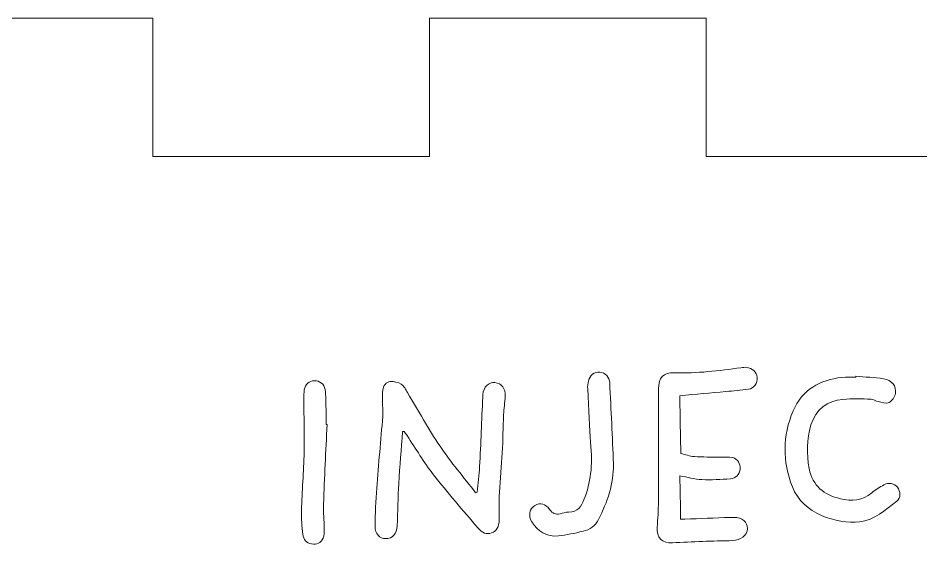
# Model space of a CAD drawing. Header units: inches. Extents: x 30 to 180, y 56 to 256.
# Drawn here: x 69.46 to 108.62, y 233.17 to 255.99 of the extents above; entities that cross this region are included whole.
import ezdxf

# ---------------------------------------------------------------- set-up
doc = ezdxf.new("R2010")
doc.units = ezdxf.units.IN
doc.header["$MEASUREMENT"] = 0

# ---------------------------------------------------------------- blocks, each defined once
blk = doc.blocks.new('block 10')
at = {"color": 7, "lineweight": 15, "true_color": 0xffffff}
blk.add_open_spline([(93.336, 234.591), (93.213, 234.592), (93.09, 234.542), (92.966, 234.518)], degree=3, dxfattribs=at)
blk = doc.blocks.new('block 11')
at = {"color": 7, "lineweight": 15, "true_color": 0xffffff}
blk.add_open_spline([(92.966, 234.518), (92.781, 234.481), (92.639, 234.534), (92.525, 234.697)], degree=3, dxfattribs=at)
blk = doc.blocks.new('block 12')
at = {"color": 7, "lineweight": 15, "true_color": 0xffffff}
blk.add_open_spline([(92.525, 234.697), (92.343, 234.958), (92.097, 235.021), (91.875, 234.886)], degree=3, dxfattribs=at)
blk = doc.blocks.new('block 13')
at = {"color": 7, "lineweight": 15, "true_color": 0xffffff}
blk.add_open_spline([(91.875, 234.886), (91.647, 234.746), (91.575, 234.441), (91.741, 234.177)], degree=3, dxfattribs=at)
blk = doc.blocks.new('block 14')
at = {"color": 7, "lineweight": 15, "true_color": 0xffffff}
blk.add_open_spline([(91.741, 234.177), (92.004, 233.758), (92.391, 233.515), (92.895, 233.561)], degree=3, dxfattribs=at)
blk = doc.blocks.new('block 15')
at = {"color": 7, "lineweight": 15, "true_color": 0xffffff}
blk.add_open_spline([(92.895, 233.561), (93.255, 233.593), (93.61, 233.685), (93.966, 233.76)], degree=3, dxfattribs=at)
blk = doc.blocks.new('block 16')
at = {"color": 7, "lineweight": 15, "true_color": 0xffffff}
blk.add_open_spline([(93.966, 233.76), (94.267, 233.825), (94.496, 234.006), (94.634, 234.274)], degree=3, dxfattribs=at)
blk = doc.blocks.new('block 17')
at = {"color": 7, "lineweight": 15, "true_color": 0xffffff}
blk.add_open_spline([(94.634, 234.274), (95.022, 235.028), (95.307, 235.818), (95.281, 236.678)], degree=3, dxfattribs=at)
blk = doc.blocks.new('block 18')
at = {"color": 7, "lineweight": 15, "true_color": 0xffffff}
blk.add_open_spline([(95.281, 236.678), (95.245, 237.85), (95.178, 239.02), (95.122, 240.192)], degree=3, dxfattribs=at)
blk = doc.blocks.new('block 19')
at = {"color": 7, "lineweight": 15, "true_color": 0xffffff}
blk.add_open_spline([(95.122, 240.192), (95.11, 240.445), (94.927, 240.633), (94.689, 240.652)], degree=3, dxfattribs=at)
blk = doc.blocks.new('block 20')
at = {"color": 7, "lineweight": 15, "true_color": 0xffffff}
blk.add_open_spline([(94.689, 240.652), (94.466, 240.672), (94.254, 240.521), (94.198, 240.284)], degree=3, dxfattribs=at)
blk = doc.blocks.new('block 21')
at = {"color": 7, "lineweight": 15, "true_color": 0xffffff}
blk.add_open_spline([(94.198, 240.284), (94.171, 240.17), (94.16, 240.049), (94.166, 239.932)], degree=3, dxfattribs=at)
blk = doc.blocks.new('block 22')
at = {"color": 7, "lineweight": 15, "true_color": 0xffffff}
blk.add_open_spline([(94.166, 239.932), (94.209, 239.056), (94.259, 238.182), (94.289, 237.623)], degree=3, dxfattribs=at)
blk = doc.blocks.new('block 23')
at = {"color": 7, "lineweight": 15, "true_color": 0xffffff}
blk.add_open_spline([(94.289, 237.623), (94.398, 236.57), (94.288, 235.862), (94.016, 235.169)], degree=3, dxfattribs=at)
blk = doc.blocks.new('block 24')
at = {"color": 7, "lineweight": 15, "true_color": 0xffffff}
blk.add_open_spline([(94.016, 235.169), (93.886, 234.839), (93.738, 234.587), (93.336, 234.591)], degree=3, dxfattribs=at)
blk = doc.blocks.new('block 25')
at = {"color": 7, "lineweight": 15, "true_color": 0xffffff}
blk.add_open_spline([(82.819, 239.062), (82.81, 239.344), (82.815, 239.628), (82.777, 239.906)], degree=3, dxfattribs=at)
blk = doc.blocks.new('block 26')
at = {"color": 7, "lineweight": 15, "true_color": 0xffffff}
blk.add_open_spline([(82.777, 239.906), (82.746, 240.144), (82.543, 240.285), (82.319, 240.281)], degree=3, dxfattribs=at)
blk = doc.blocks.new('block 27')
at = {"color": 7, "lineweight": 15, "true_color": 0xffffff}
blk.add_open_spline([(82.319, 240.281), (82.091, 240.275), (81.919, 240.13), (81.877, 239.886)], degree=3, dxfattribs=at)
blk = doc.blocks.new('block 28')
at = {"color": 7, "lineweight": 15, "true_color": 0xffffff}
blk.add_open_spline([(81.877, 239.886), (81.855, 239.764), (81.855, 239.635), (81.856, 239.509)], degree=3, dxfattribs=at)
blk = doc.blocks.new('block 29')
at = {"color": 7, "lineweight": 15, "true_color": 0xffffff}
blk.add_open_spline([(81.856, 239.509), (81.86, 238.735), (81.888, 237.961), (81.87, 237.189)], degree=3, dxfattribs=at)
blk = doc.blocks.new('block 30')
at = {"color": 7, "lineweight": 15, "true_color": 0xffffff}
blk.add_open_spline([(81.87, 237.189), (81.85, 236.341), (81.78, 235.496), (81.753, 234.65)], degree=3, dxfattribs=at)
blk = doc.blocks.new('block 31')
at = {"color": 7, "lineweight": 15, "true_color": 0xffffff}
blk.add_open_spline([(81.753, 234.65), (81.742, 234.31), (81.778, 233.966), (81.814, 233.625)], degree=3, dxfattribs=at)
blk = doc.blocks.new('block 32')
at = {"color": 7, "lineweight": 15, "true_color": 0xffffff}
blk.add_open_spline([(81.814, 233.625), (81.838, 233.41), (81.964, 233.255), (82.191, 233.212)], degree=3, dxfattribs=at)
blk = doc.blocks.new('block 33')
at = {"color": 7, "lineweight": 15, "true_color": 0xffffff}
blk.add_open_spline([(82.191, 233.212), (82.402, 233.171), (82.614, 233.262), (82.69, 233.458)], degree=3, dxfattribs=at)
blk = doc.blocks.new('block 34')
at = {"color": 7, "lineweight": 15, "true_color": 0xffffff}
blk.add_open_spline([(82.69, 233.458), (82.739, 233.584), (82.742, 233.733), (82.741, 233.87)], degree=3, dxfattribs=at)
blk = doc.blocks.new('block 35')
at = {"color": 7, "lineweight": 15, "true_color": 0xffffff}
blk.add_open_spline([(82.741, 233.87), (82.737, 234.226), (82.697, 234.583), (82.71, 234.938)], degree=3, dxfattribs=at)
blk = doc.blocks.new('block 36')
at = {"color": 7, "lineweight": 15, "true_color": 0xffffff}
blk.add_open_spline([(82.71, 234.938), (82.752, 236.089), (82.81, 237.241), (82.862, 238.391)], degree=3, dxfattribs=at)
blk = doc.blocks.new('block 37')
at = {"color": 7, "lineweight": 15, "true_color": 0xffffff}
blk.add_open_spline([(82.862, 238.391), (82.851, 238.391), (82.841, 238.393), (82.831, 238.393)], degree=3, dxfattribs=at)
blk = doc.blocks.new('block 38')
at = {"color": 7, "lineweight": 15, "true_color": 0xffffff}
blk.add_open_spline([(82.831, 238.393), (82.827, 238.616), (82.826, 238.839), (82.819, 239.062)], degree=3, dxfattribs=at)
blk = doc.blocks.new('block 84')
at = {"color": 7, "lineweight": 15, "true_color": 0xffffff}
blk.add_open_spline([(86.333, 237.905), (86.714, 237.338), (87.064, 236.747), (87.483, 236.208)], degree=3, dxfattribs=at)
blk = doc.blocks.new('block 85')
at = {"color": 7, "lineweight": 15, "true_color": 0xffffff}
blk.add_open_spline([(87.483, 236.208), (88.095, 235.422), (88.755, 234.675), (89.397, 233.913)], degree=3, dxfattribs=at)
blk = doc.blocks.new('block 86')
at = {"color": 7, "lineweight": 15, "true_color": 0xffffff}
blk.add_open_spline([(89.397, 233.913), (89.591, 233.682), (89.789, 233.614), (90.001, 233.693)], degree=3, dxfattribs=at)
blk = doc.blocks.new('block 87')
at = {"color": 7, "lineweight": 15, "true_color": 0xffffff}
blk.add_open_spline([(90.001, 233.693), (90.221, 233.774), (90.324, 233.96), (90.326, 234.271)], degree=3, dxfattribs=at)
blk = doc.blocks.new('block 88')
at = {"color": 7, "lineweight": 15, "true_color": 0xffffff}
blk.add_open_spline([(90.326, 234.271), (90.328, 234.664), (90.318, 235.059), (90.339, 235.452)], degree=3, dxfattribs=at)
blk = doc.blocks.new('block 89')
at = {"color": 7, "lineweight": 15, "true_color": 0xffffff}
blk.add_open_spline([(90.339, 235.452), (90.369, 236.023), (90.431, 236.593), (90.462, 237.164)], degree=3, dxfattribs=at)
blk = doc.blocks.new('block 90')
at = {"color": 7, "lineweight": 15, "true_color": 0xffffff}
blk.add_open_spline([(90.462, 237.164), (90.492, 237.713), (90.494, 238.264), (90.519, 238.814)], degree=3, dxfattribs=at)
blk = doc.blocks.new('block 91')
at = {"color": 7, "lineweight": 15, "true_color": 0xffffff}
blk.add_open_spline([(90.519, 238.814), (90.531, 239.08), (90.572, 239.345), (90.59, 239.613)], degree=3, dxfattribs=at)
blk = doc.blocks.new('block 92')
at = {"color": 7, "lineweight": 15, "true_color": 0xffffff}
blk.add_open_spline([(90.59, 239.613), (90.612, 239.938), (90.424, 240.18), (90.144, 240.202)], degree=3, dxfattribs=at)
blk = doc.blocks.new('block 93')
at = {"color": 7, "lineweight": 15, "true_color": 0xffffff}
blk.add_open_spline([(90.144, 240.202), (89.861, 240.224), (89.647, 240.016), (89.616, 239.687)], degree=3, dxfattribs=at)
blk = doc.blocks.new('block 94')
at = {"color": 7, "lineweight": 15, "true_color": 0xffffff}
blk.add_open_spline([(89.616, 239.687), (89.613, 239.651), (89.615, 239.614), (89.614, 239.576)], degree=3, dxfattribs=at)
blk = doc.blocks.new('block 95')
at = {"color": 7, "lineweight": 15, "true_color": 0xffffff}
blk.add_open_spline([(89.614, 239.576), (89.571, 238.574), (89.533, 237.571), (89.481, 236.569)], degree=3, dxfattribs=at)
blk = doc.blocks.new('block 96')
at = {"color": 7, "lineweight": 15, "true_color": 0xffffff}
blk.add_open_spline([(89.481, 236.569), (89.462, 236.197), (89.411, 235.827), (89.374, 235.456)], degree=3, dxfattribs=at)
blk = doc.blocks.new('block 97')
at = {"color": 7, "lineweight": 15, "true_color": 0xffffff}
blk.add_open_spline([(89.374, 235.456), (89.351, 235.447), (89.329, 235.44), (89.307, 235.431)], degree=3, dxfattribs=at)
blk = doc.blocks.new('block 98')
at = {"color": 7, "lineweight": 15, "true_color": 0xffffff}
blk.add_open_spline([(89.307, 235.431), (88.79, 236.1), (88.239, 236.745), (87.765, 237.443)], degree=3, dxfattribs=at)
blk = doc.blocks.new('block 99')
at = {"color": 7, "lineweight": 15, "true_color": 0xffffff}
blk.add_open_spline([(87.765, 237.443), (87.257, 238.193), (86.824, 238.991), (86.354, 239.767)], degree=3, dxfattribs=at)
blk = doc.blocks.new('block 100')
at = {"color": 7, "lineweight": 15, "true_color": 0xffffff}
blk.add_open_spline([(86.354, 239.767), (86.273, 239.899), (86.198, 240.058), (86.077, 240.136)], degree=3, dxfattribs=at)
blk = doc.blocks.new('block 101')
at = {"color": 7, "lineweight": 15, "true_color": 0xffffff}
blk.add_open_spline([(86.077, 240.136), (85.948, 240.219), (85.762, 240.261), (85.608, 240.247)], degree=3, dxfattribs=at)
blk = doc.blocks.new('block 102')
at = {"color": 7, "lineweight": 15, "true_color": 0xffffff}
blk.add_open_spline([(85.608, 240.247), (85.418, 240.229), (85.304, 240.067), (85.276, 239.874)], degree=3, dxfattribs=at)
blk = doc.blocks.new('block 103')
at = {"color": 7, "lineweight": 15, "true_color": 0xffffff}
blk.add_open_spline([(85.276, 239.874), (85.257, 239.743), (85.261, 239.607), (85.263, 239.474)], degree=3, dxfattribs=at)
blk = doc.blocks.new('block 104')
at = {"color": 7, "lineweight": 15, "true_color": 0xffffff}
blk.add_open_spline([(85.263, 239.474), (85.266, 239.229), (85.297, 238.982), (85.278, 238.739)], degree=3, dxfattribs=at)
blk = doc.blocks.new('block 105')
at = {"color": 7, "lineweight": 15, "true_color": 0xffffff}
blk.add_open_spline([(85.278, 238.739), (85.197, 237.703), (85.094, 236.667), (85.015, 235.63)], degree=3, dxfattribs=at)
blk = doc.blocks.new('block 106')
at = {"color": 7, "lineweight": 15, "true_color": 0xffffff}
blk.add_open_spline([(85.015, 235.63), (84.973, 235.083), (84.954, 234.532), (84.946, 233.982)], degree=3, dxfattribs=at)
blk = doc.blocks.new('block 107')
at = {"color": 7, "lineweight": 15, "true_color": 0xffffff}
blk.add_open_spline([(84.946, 233.982), (84.941, 233.647), (85.136, 233.445), (85.414, 233.443)], degree=3, dxfattribs=at)
blk = doc.blocks.new('block 108')
at = {"color": 7, "lineweight": 15, "true_color": 0xffffff}
blk.add_open_spline([(85.414, 233.443), (85.702, 233.44), (85.89, 233.65), (85.903, 233.992)], degree=3, dxfattribs=at)
blk = doc.blocks.new('block 109')
at = {"color": 7, "lineweight": 15, "true_color": 0xffffff}
blk.add_open_spline([(85.903, 233.992), (85.927, 234.608), (85.939, 235.224), (85.975, 235.839)], degree=3, dxfattribs=at)
blk = doc.blocks.new('block 110')
at = {"color": 7, "lineweight": 15, "true_color": 0xffffff}
blk.add_open_spline([(85.975, 235.839), (86.02, 236.586), (86.084, 237.332), (86.139, 238.079)], degree=3, dxfattribs=at)
blk = doc.blocks.new('block 111')
at = {"color": 7, "lineweight": 15, "true_color": 0xffffff}
blk.add_open_spline([(86.139, 238.079), (86.163, 238.08), (86.186, 238.084), (86.21, 238.086)], degree=3, dxfattribs=at)
blk = doc.blocks.new('block 112')
at = {"color": 7, "lineweight": 15, "true_color": 0xffffff}
blk.add_open_spline([(86.21, 238.086), (86.251, 238.026), (86.292, 237.966), (86.333, 237.905)], degree=3, dxfattribs=at)
blk = doc.blocks.new('block 135')
at = {"color": 7, "lineweight": 15, "true_color": 0xffffff}
blk.add_open_spline([(101.134, 239.915), (101.382, 239.955), (101.537, 240.183), (101.514, 240.417)], degree=3, dxfattribs=at)
blk = doc.blocks.new('block 136')
at = {"color": 7, "lineweight": 15, "true_color": 0xffffff}
blk.add_open_spline([(101.514, 240.417), (101.491, 240.653), (101.3, 240.844), (101.059, 240.862)], degree=3, dxfattribs=at)
blk = doc.blocks.new('block 137')
at = {"color": 7, "lineweight": 15, "true_color": 0xffffff}
blk.add_open_spline([(101.059, 240.862), (100.978, 240.868), (100.895, 240.86), (100.815, 240.849)], degree=3, dxfattribs=at)
blk = doc.blocks.new('block 138')
at = {"color": 7, "lineweight": 15, "true_color": 0xffffff}
blk.add_open_spline([(100.815, 240.849), (99.857, 240.718), (98.901, 240.594), (97.929, 240.627)], degree=3, dxfattribs=at)
blk = doc.blocks.new('block 139')
at = {"color": 7, "lineweight": 15, "true_color": 0xffffff}
blk.add_open_spline([(97.929, 240.627), (97.449, 240.644), (97.237, 240.409), (97.236, 239.929), (97.234, 238.3), (97.239, 236.672), (97.233, 235.044)], degree=3, knots=[0, 0, 0, 0, 1, 1, 1, 2, 2, 2, 2], dxfattribs=at)
blk = doc.blocks.new('block 140')
at = {"color": 7, "lineweight": 15, "true_color": 0xffffff}
blk.add_open_spline([(97.233, 235.044), (97.231, 234.673), (97.211, 234.301), (97.176, 233.932)], degree=3, dxfattribs=at)
blk = doc.blocks.new('block 141')
at = {"color": 7, "lineweight": 15, "true_color": 0xffffff}
blk.add_open_spline([(97.176, 233.932), (97.136, 233.491), (97.404, 233.237), (97.845, 233.262)], degree=3, dxfattribs=at)
blk = doc.blocks.new('block 142')
at = {"color": 7, "lineweight": 15, "true_color": 0xffffff}
blk.add_open_spline([(97.845, 233.262), (98.711, 233.311), (99.578, 233.339), (100.446, 233.358)], degree=3, dxfattribs=at)
blk = doc.blocks.new('block 143')
at = {"color": 7, "lineweight": 15, "true_color": 0xffffff}
blk.add_open_spline([(100.446, 233.358), (100.787, 233.366), (101.085, 233.579), (101.092, 233.872)], degree=3, dxfattribs=at)
blk = doc.blocks.new('block 144')
at = {"color": 7, "lineweight": 15, "true_color": 0xffffff}
blk.add_open_spline([(101.092, 233.872), (101.099, 234.164), (100.865, 234.36), (100.498, 234.366)], degree=3, dxfattribs=at)
blk = doc.blocks.new('block 145')
at = {"color": 7, "lineweight": 15, "true_color": 0xffffff}
blk.add_open_spline([(100.498, 234.366), (100.446, 234.367), (100.394, 234.365), (100.342, 234.363)], degree=3, dxfattribs=at)
blk = doc.blocks.new('block 146')
at = {"color": 7, "lineweight": 15, "true_color": 0xffffff}
blk.add_open_spline([(100.342, 234.363), (99.688, 234.338), (99.034, 234.312), (98.38, 234.288)], degree=3, dxfattribs=at)
blk = doc.blocks.new('block 147')
at = {"color": 7, "lineweight": 15, "true_color": 0xffffff}
blk.add_open_spline([(98.38, 234.288), (98.318, 234.285), (98.255, 234.285), (98.198, 234.284)], degree=3, dxfattribs=at)
blk = doc.blocks.new('block 148')
at = {"color": 7, "lineweight": 15, "true_color": 0xffffff}
blk.add_open_spline([(98.198, 234.284), (98.187, 234.935), (98.177, 235.556), (98.166, 236.161)], degree=3, dxfattribs=at)
blk = doc.blocks.new('block 149')
at = {"color": 7, "lineweight": 15, "true_color": 0xffffff}
blk.add_open_spline([(98.166, 236.161), (98.491, 236.103), (98.801, 236.015), (99.115, 236)], degree=3, dxfattribs=at)
blk = doc.blocks.new('block 150')
at = {"color": 7, "lineweight": 15, "true_color": 0xffffff}
blk.add_open_spline([(99.115, 236), (99.529, 235.98), (99.945, 236.013), (100.36, 236.035)], degree=3, dxfattribs=at)
blk = doc.blocks.new('block 151')
at = {"color": 7, "lineweight": 15, "true_color": 0xffffff}
blk.add_open_spline([(100.36, 236.035), (100.588, 236.046), (100.756, 236.23), (100.779, 236.458)], degree=3, dxfattribs=at)
blk = doc.blocks.new('block 152')
at = {"color": 7, "lineweight": 15, "true_color": 0xffffff}
blk.add_open_spline([(100.779, 236.458), (100.8, 236.677), (100.671, 236.906), (100.45, 236.954)], degree=3, dxfattribs=at)
blk = doc.blocks.new('block 153')
at = {"color": 7, "lineweight": 15, "true_color": 0xffffff}
blk.add_open_spline([(100.45, 236.954), (100.274, 236.993), (100.084, 236.968), (99.901, 236.972)], degree=3, dxfattribs=at)
blk = doc.blocks.new('block 154')
at = {"color": 7, "lineweight": 15, "true_color": 0xffffff}
blk.add_open_spline([(99.901, 236.972), (99.532, 236.979), (99.162, 236.971), (98.794, 236.998)], degree=3, dxfattribs=at)
blk = doc.blocks.new('block 155')
at = {"color": 7, "lineweight": 15, "true_color": 0xffffff}
blk.add_open_spline([(98.794, 236.998), (98.593, 237.013), (98.397, 237.084), (98.203, 237.129)], degree=3, dxfattribs=at)
blk = doc.blocks.new('block 156')
at = {"color": 7, "lineweight": 15, "true_color": 0xffffff}
blk.add_lwpolyline([(98.203, 237.129), (98.18, 238.531), (98.161, 239.635)], dxfattribs=at)
blk = doc.blocks.new('block 157')
at = {"color": 7, "lineweight": 15, "true_color": 0xffffff}
blk.add_open_spline([(98.161, 239.635), (98.862, 239.697), (99.511, 239.754), (100.159, 239.814)], degree=3, dxfattribs=at)
blk = doc.blocks.new('block 158')
at = {"color": 7, "lineweight": 15, "true_color": 0xffffff}
blk.add_open_spline([(100.159, 239.814), (100.484, 239.845), (100.812, 239.864), (101.134, 239.915)], degree=3, dxfattribs=at)
blk = doc.blocks.new('block 159')
at = {"color": 7, "lineweight": 15, "true_color": 0xffffff}
blk.add_open_spline([(105.194, 240.428), (104.236, 240.32), (103.473, 239.899), (103.08, 238.982)], degree=3, dxfattribs=at)
blk = doc.blocks.new('block 160')
at = {"color": 7, "lineweight": 15, "true_color": 0xffffff}
blk.add_open_spline([(103.08, 238.982), (102.614, 237.895), (102.611, 236.789), (103.043, 235.685)], degree=3, dxfattribs=at)
blk = doc.blocks.new('block 161')
at = {"color": 7, "lineweight": 15, "true_color": 0xffffff}
blk.add_open_spline([(103.043, 235.685), (103.503, 234.508), (104.978, 234.07), (105.953, 234.177)], degree=3, dxfattribs=at)
blk = doc.blocks.new('block 162')
at = {"color": 7, "lineweight": 15, "true_color": 0xffffff}
blk.add_open_spline([(105.953, 234.177), (106.606, 234.25), (107.081, 234.684), (107.573, 235.061)], degree=3, dxfattribs=at)
blk = doc.blocks.new('block 163')
at = {"color": 7, "lineweight": 15, "true_color": 0xffffff}
blk.add_open_spline([(107.573, 235.061), (107.759, 235.204), (107.743, 235.493), (107.6, 235.669)], degree=3, dxfattribs=at)
blk = doc.blocks.new('block 164')
at = {"color": 7, "lineweight": 15, "true_color": 0xffffff}
blk.add_open_spline([(107.6, 235.669), (107.461, 235.841), (107.227, 235.892), (107.015, 235.775)], degree=3, dxfattribs=at)
blk = doc.blocks.new('block 165')
at = {"color": 7, "lineweight": 15, "true_color": 0xffffff}
blk.add_open_spline([(107.015, 235.775), (106.834, 235.674), (106.651, 235.568), (106.493, 235.434)], degree=3, dxfattribs=at)
blk = doc.blocks.new('block 166')
at = {"color": 7, "lineweight": 15, "true_color": 0xffffff}
blk.add_open_spline([(106.493, 235.434), (106.083, 235.088), (105.62, 235.059), (105.128, 235.172)], degree=3, dxfattribs=at)
blk = doc.blocks.new('block 167')
at = {"color": 7, "lineweight": 15, "true_color": 0xffffff}
blk.add_open_spline([(105.128, 235.172), (104.419, 235.336), (103.921, 235.723), (103.775, 236.476)], degree=3, dxfattribs=at)
blk = doc.blocks.new('block 168')
at = {"color": 7, "lineweight": 15, "true_color": 0xffffff}
blk.add_open_spline([(103.775, 236.476), (103.652, 237.114), (103.655, 237.742), (103.851, 238.369)], degree=3, dxfattribs=at)
blk = doc.blocks.new('block 169')
at = {"color": 7, "lineweight": 15, "true_color": 0xffffff}
blk.add_open_spline([(103.851, 238.369), (104.067, 239.055), (104.551, 239.406), (105.237, 239.477)], degree=3, dxfattribs=at)
blk = doc.blocks.new('block 170')
at = {"color": 7, "lineweight": 15, "true_color": 0xffffff}
blk.add_open_spline([(105.237, 239.477), (105.641, 239.519), (106.053, 239.495), (106.461, 239.483)], degree=3, dxfattribs=at)
blk = doc.blocks.new('block 171')
at = {"color": 7, "lineweight": 15, "true_color": 0xffffff}
blk.add_open_spline([(106.461, 239.483), (106.562, 239.481), (106.658, 239.396), (106.762, 239.377)], degree=3, dxfattribs=at)
blk = doc.blocks.new('block 172')
at = {"color": 7, "lineweight": 15, "true_color": 0xffffff}
blk.add_open_spline([(106.762, 239.377), (106.921, 239.347), (107.113, 239.283), (107.239, 239.342)], degree=3, dxfattribs=at)
blk = doc.blocks.new('block 173')
at = {"color": 7, "lineweight": 15, "true_color": 0xffffff}
blk.add_open_spline([(107.239, 239.342), (107.366, 239.402), (107.481, 239.587), (107.51, 239.734)], degree=3, dxfattribs=at)
blk = doc.blocks.new('block 174')
at = {"color": 7, "lineweight": 15, "true_color": 0xffffff}
blk.add_open_spline([(107.51, 239.734), (107.571, 240.044), (107.358, 240.309), (106.993, 240.368)], degree=3, dxfattribs=at)
blk = doc.blocks.new('block 175')
at = {"color": 7, "lineweight": 15, "true_color": 0xffffff}
blk.add_open_spline([(106.993, 240.368), (106.6, 240.432), (106.197, 240.441), (105.799, 240.475)], degree=3, dxfattribs=at)
blk = doc.blocks.new('block 176')
at = {"color": 7, "lineweight": 15, "true_color": 0xffffff}
blk.add_open_spline([(105.799, 240.475), (105.798, 240.464), (105.797, 240.452), (105.796, 240.44)], degree=3, dxfattribs=at)
blk = doc.blocks.new('block 177')
at = {"color": 7, "lineweight": 15, "true_color": 0xffffff}
blk.add_open_spline([(105.796, 240.44), (105.595, 240.437), (105.393, 240.45), (105.194, 240.428)], degree=3, dxfattribs=at)
blk = doc.blocks.new('block 585')
at = {"color": 7, "lineweight": 15, "true_color": 0xffffff}
blk.add_lwpolyline([(63.304, 255.992), (75.304, 255.992)], dxfattribs=at)
blk = doc.blocks.new('block 586')
at = {"color": 7, "lineweight": 15, "true_color": 0xffffff}
blk.add_lwpolyline([(75.304, 255.992), (75.304, 249.992)], dxfattribs=at)
blk = doc.blocks.new('block 587')
at = {"color": 7, "lineweight": 15, "true_color": 0xffffff}
blk.add_lwpolyline([(75.304, 249.992), (87.304, 249.992)], dxfattribs=at)
blk = doc.blocks.new('block 588')
at = {"color": 7, "lineweight": 15, "true_color": 0xffffff}
blk.add_lwpolyline([(87.304, 249.992), (87.304, 255.992)], dxfattribs=at)
blk = doc.blocks.new('block 589')
at = {"color": 7, "lineweight": 15, "true_color": 0xffffff}
blk.add_lwpolyline([(87.304, 255.992), (99.304, 255.992)], dxfattribs=at)
blk = doc.blocks.new('block 590')
at = {"color": 7, "lineweight": 15, "true_color": 0xffffff}
blk.add_lwpolyline([(99.304, 255.992), (99.304, 249.992)], dxfattribs=at)
blk = doc.blocks.new('block 591')
at = {"color": 7, "lineweight": 15, "true_color": 0xffffff}
blk.add_lwpolyline([(99.304, 249.992), (111.304, 249.992)], dxfattribs=at)

msp = doc.modelspace()

# ---------------------------------------------------------------- block references
for name in ['block 585', 'block 586', 'block 588', 'block 589', 'block 590', 'block 587', 'block 591', 'block 138', 'block 137', 'block 136', 'block 20', 'block 19', 'block 139', 'block 177', 'block 176', 'block 175', 'block 27', 'block 26', 'block 102', 'block 101', 'block 100', 'block 93', 'block 92', 'block 21', 'block 18', 'block 135', 'block 159', 'block 174', 'block 28', 'block 25', 'block 103', 'block 99', 'block 94', 'block 22', 'block 157', 'block 158', 'block 173', 'block 29', 'block 104', 'block 95', 'block 91', 'block 156', 'block 169', 'block 170', 'block 171', 'block 172', 'block 38', 'block 160', 'block 105', 'block 90', 'block 36', 'block 37', 'block 111', 'block 112', 'block 168', 'block 110', 'block 84', 'block 98', 'block 23', 'block 30', 'block 89', 'block 155', 'block 154', 'block 153', 'block 152', 'block 96', 'block 17', 'block 85', 'block 148', 'block 149', 'block 151', 'block 167', 'block 109', 'block 150', 'block 165', 'block 164', 'block 106', 'block 97', 'block 88', 'block 161', 'block 166', 'block 163', 'block 12', 'block 24', 'block 140', 'block 162', 'block 31', 'block 35', 'block 13', 'block 11', 'block 10', 'block 87', 'block 14', 'block 16', 'block 147', 'block 146', 'block 145', 'block 144', 'block 34', 'block 107', 'block 108', 'block 86', 'block 141', 'block 143', 'block 32', 'block 33', 'block 15', 'block 142']:
    msp.add_blockref(name, (0, 0))

doc.saveas('drawing.dxf')
